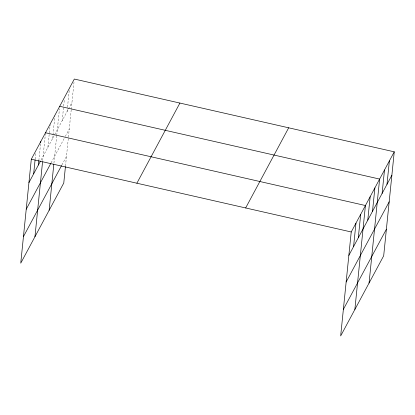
<?xml version="1.0" encoding="UTF-8"?>
<svg xmlns="http://www.w3.org/2000/svg" width="415" height="415" viewBox="0 0 415 415"><rect width="100%" height="100%" fill="white"/><g stroke="black" fill="none" stroke-linecap="round" stroke-linejoin="round"><path stroke-width="0.31" stroke-dasharray="2.08 1.56" d="M35.145 159.246L35.851 152.279M38.849 160.558L40.582 143.466M42.678 160.6L45.443 133.381M47.86 147.351L50.179 124.562M52.596 138.537L54.91 115.749M53.929 163.152L56.684 136.047M56.751 135.415L59.449 108.829M62.203 120.635L63.62 106.707M63.682 106.074L64.263 100.378M67.08 111.552L67.463 107.755M67.531 107.122L69.393 88.763M65.508 165.933L68.371 137.764M68.433 137.142L71.183 110.063M71.25 109.43L74.01 82.212M41.059 160.029L54.37 135.228M54.666 134.678L71.956 102.469M51.076 162.913L64.377 138.133M65.295 136.431L69.253 129.049M61.902 164.957L66.473 156.439"/><path stroke-width="0.62" d="M394.25 151.823L351.23 231.975L340.668 335.953L383.688 255.801L394.25 151.823L74.332 79.047L31.312 159.199L20.75 263.177L63.77 183.025L65.446 166.565M33.667 173.802L35.078 159.879M38.398 164.988L38.849 160.558M40.649 142.833L40.779 141.567M34.948 236.726L42.553 161.866M49.146 210.275L53.805 164.397M353.58 246.583L355.961 223.161M358.311 237.764L360.692 214.342M354.861 309.502L365.423 205.524L45.51 132.748M367.778 220.132L370.159 196.71M372.509 211.313L374.89 187.891M369.06 283.056L379.621 179.073L59.708 106.297M382.122 193.411L384.498 169.989M386.993 184.327L389.374 160.906M28.931 182.621L40.468 161.129M26.233 209.207L50.78 163.469M23.453 236.592L61.596 165.523M136.883 183.217L179.908 103.06M245.654 207.962L288.679 127.804M348.849 255.396L391.869 175.244M346.146 281.982L389.171 201.83M343.366 309.372L386.391 229.215M31.312 159.199L351.23 231.975"/></g></svg>
